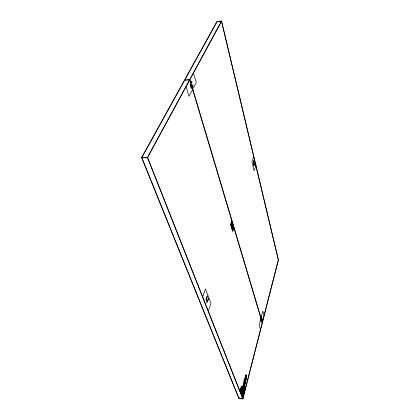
<?xml version="1.0" encoding="UTF-8"?>
<svg xmlns="http://www.w3.org/2000/svg" width="420" height="420" viewBox="0 0 420 420"><rect width="100%" height="100%" fill="white"/><g stroke="black" fill="none" stroke-linecap="round" stroke-linejoin="round"><path stroke-width="0.63" d="M232.376 228.202L232.622 229.031M232.386 227.514L232.675 226.679M232.47 228.149L232.622 228.974M232.465 227.561L232.675 226.737M233.058 228.144L233.027 228.732M233.053 227.556L232.874 226.91M233.132 228.197L232.848 229.031M233.126 227.509L232.895 226.674M241.889 391.939L241.857 392.731L242.093 392.464M241.889 391.309L241.904 390.532M241.957 391.834L241.93 392.453L242.114 392.233M241.952 391.298L241.967 390.695M242.466 391.976L242.482 391.372M242.477 390.842L242.508 390.222L242.319 390.437M242.482 395.015L243.002 395.966M242.529 392.133L242.545 391.361M242.545 390.737L242.576 389.944L242.34 390.206M241.07 389.823L241.101 388.469L241.684 389.965M242.529 387.524L242.592 387.088M243.201 390.779L241.511 386.064L240.424 390.217L242.141 394.585L243.122 390.847M243.758 385.906L243.527 386.153L243.758 385.245L243.726 386.915L243.847 385.46L243.836 385.749M244.939 378.147L245.774 380.625L246.677 377.092M245.264 387.329L244.802 385.87L242.498 394.879M233.798 228.044L232.727 231.105L230.822 224.847L231.882 221.645L233.798 227.971M244.676 380.41L244.409 383.156L245.196 381.801L244.676 380.41L244.141 382.457L244.671 383.849L245.196 381.801M242.434 394.837L242.86 396.412L245.233 387.544L244.713 386.243M244.388 386.227L243.558 383.649L242.524 387.629L243.359 389.881L244.372 386.337L243.453 384.08M245.574 381.623C243.38 372.298 243.437 392.611 245.501 381.644M243.873 391.167L243.002 396.029L245.191 387.397M243.831 391.052L244.697 386.232M243.222 387.518L243.17 388.054M246.729 377.176L245.973 374.477L245.044 377.958M244.97 377.932L245.784 380.389L246.661 377.149M243.17 390.994L241.469 386.321L240.497 390.091L242.167 394.338L243.096 390.973M243.458 387.812L243.595 387.03L243.632 387.986M243.238 385.739L243.369 385.334L243.128 386.51M244.314 386.248L243.401 389.629L242.597 387.544M243.799 382.431C244.23 389.818 246.86 380.048 244.65 379.465M262.269 322.76L189.746 79.936L184.648 80.262L141.839 157.61L238.901 398.165L242.86 398.664L278.334 259.906L221.529 21.394L216.977 21.835L184.832 79.921L189.929 79.595L262.358 322.408M242.849 399L278.402 259.891L221.534 21L216.988 21.446L141.598 157.553L238.896 398.501L242.849 399L147.389 157.453L221.534 21M241.458 390.82L241.904 389.104M238.896 398.501L239.227 397.236M243.212 385.749L243.091 387.639L243.07 386.72M245.837 374.903L246.703 376.824M208.32 311.194L210.998 303.245L205.496 288.918L202.676 296.914M255.869 165.569L254.121 170.704L251.937 161.7L253.727 156.581M232.391 225.162L231.903 226.569L231.719 223.293L231.441 224.926M243.395 387.408L243.233 388.306M243.374 387.518L243.222 388.337M242.503 394.753L245.185 387.518M242.86 398.664L147.63 157.511L221.529 21.394M141.598 157.553L147.389 157.453M141.839 157.61L147.63 157.511M232.05 221.587C231.415 220.799 230.591 224.212 230.785 225.22L232.717 231.362L233.83 227.535M186.076 86.688L189.032 96.332L196.266 82.588L193.489 73.043M260.495 329.684L259.119 325.18L262.773 311.084L264.091 315.619M243.38 385.471L243.453 385.859M245.432 377.223L245.632 379.229M245.27 377.879L245.317 378.383M246.257 376.362L246.372 377.517M245.947 375.554L246.209 378.152M245.763 375.953L245.879 379.423M245.595 376.588L245.831 378.929M190.281 84.473L190.78 87.602A2.746 1.024 85.7 0 0 191.468 88.436L192.255 88.016L192.843 86.798L193.053 85.942L192.738 84.735L192.612 84.971C192.57 92.762 188.769 79.632 191.924 82.908C192.04 78.918 190.291 82.919 190.281 84.473M206.089 299.822L206.509 302.221A2.462 0.871 -85.8 0 0 207.097 302.411L208.457 298.893L208.189 298.064L207.942 300.416L207.228 301.124L206.493 298.893L206.897 296.987L207.496 297.092L207.601 296.772L207.228 295.627L206.089 299.822M253.302 163.28L253.554 165.443A1.969 0.562 89.6 0 0 253.927 165.884L254.683 164.367L254.567 163.091C252.893 170.678 254.893 153.589 253.302 163.28M260.962 320.271L261.188 322.04A1.859 0.493 -86.1 0 0 261.524 322.14L262.201 320.124L262.159 318.801C260.316 327.794 262.61 309.566 260.962 320.271"/></g></svg>
